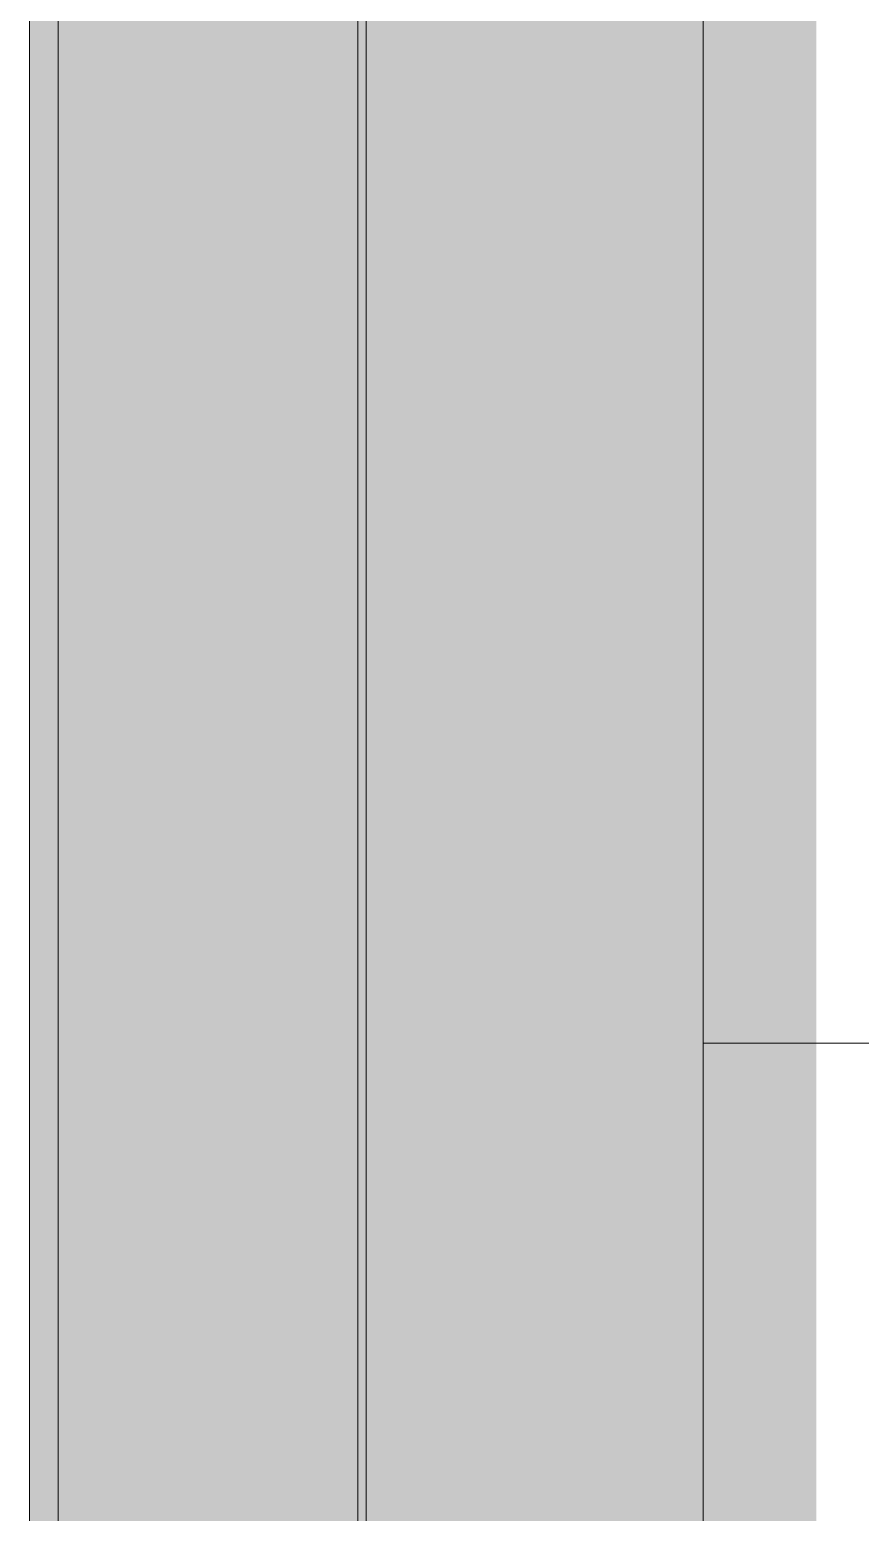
# Model space of a CAD drawing. Header units: millimetres. Extents: x 27500 to 33280, y -10980 to 420.
# Drawn here: x 28984 to 28987.7, y -6148.84 to -6142.24 of the extents above; entities that cross this region are included whole.
import ezdxf

# ---------------------------------------------------------------- set-up
doc = ezdxf.new("R2010")
doc.units = ezdxf.units.MM
doc.layers.add('CQEN_DETAIL', color=7, linetype='Continuous', lineweight=5, true_color=0x464d50)
doc.layers.add('CQEN_HARDWARE', color=7, linetype='Continuous', lineweight=5, true_color=0x848c8f)
doc.layers.add('LAYOUT_PARAMETERS', color=7, linetype='Continuous', plot=False)
doc.styles.add('LAYOUT_CONTACTOR_ARIAL', font='arial.ttf')
doc.styles.get("Standard").update_dxf_attribs({"font": 'arial.ttf'})

# ---------------------------------------------------------------- blocks, each defined once
blk = doc.blocks.new('SX_DYN_PLASTRON_KIT_G001')
at = {"layer": 'CQEN_DETAIL'}
blk.add_hatch(color=256, dxfattribs=at).paths.add_polyline_path([(-7.25, 91.5), (-7.25, 56.5), (-5.75, 56.5), (-5.75, 91.5)])
at = {"layer": 'CQEN_HARDWARE'}
for points in [[(-7.2467, 88.65), (-5.2467, 88.65), (-5.2467, 59.35), (-7.2467, 59.35)], [(-8.7467, 60.6), (-8.7467, 87.4), (-7.2467, 87.4), (-7.2467, 60.6)]]:
    blk.add_hatch(color=256, dxfattribs=at).paths.add_polyline_path(points)
at = {"layer": 'CQEN_DETAIL'}
for p, q in [((-7.25, 91.5), (-7.25, 56.5)), ((-5.75, 91.5), (-5.75, 56.5)), ((-7.2862, 84.3539), (-7.2862, 63.6461)), ((-8.7467, 84.1547), (-8.7467, 63.8453)), ((-8.6201, 84), (-8.6201, 64)), ((-5.75, 66.25), (-3.8442, 66.25))]:
    blk.add_line(p, q, dxfattribs=at)
blk = doc.blocks.new('*U497')
blk.add_blockref('SX_DYN_PLASTRON_KIT_G001', (0, 0))
at = {"flags": 1}
for tag in ['WIDTH_MM', 'SOURCE_BLOCK', 'MODEL', 'HEIGHT_MM']:
    blk.add_attdef(tag, (0, 0), '', height=1, dxfattribs=at)
at = {"layer": 'LAYOUT_PARAMETERS', "style": 'LAYOUT_CONTACTOR_ARIAL', "flags": 1}
for tag in ['ARTICLE', 'APERTURE_HEIGHT_MM', 'SOURCE', 'CABINET_SECTION_WIDTH_MM', 'ROW_PITCH_MM', 'PLASTRON_WIDTH_MM', 'PLASTRON_HEIGHT_MM', 'ROWS', 'NOTE', 'MODULES_PER_ROW', 'APERTURE_WIDTH_MM', 'VIEW']:
    blk.add_attdef(tag, (0, 0), '', height=1.7, dxfattribs=at)

msp = doc.modelspace()

# ---------------------------------------------------------------- block references
msp.add_blockref('*U497', (28992.75, -6213))

doc.saveas('drawing.dxf')
